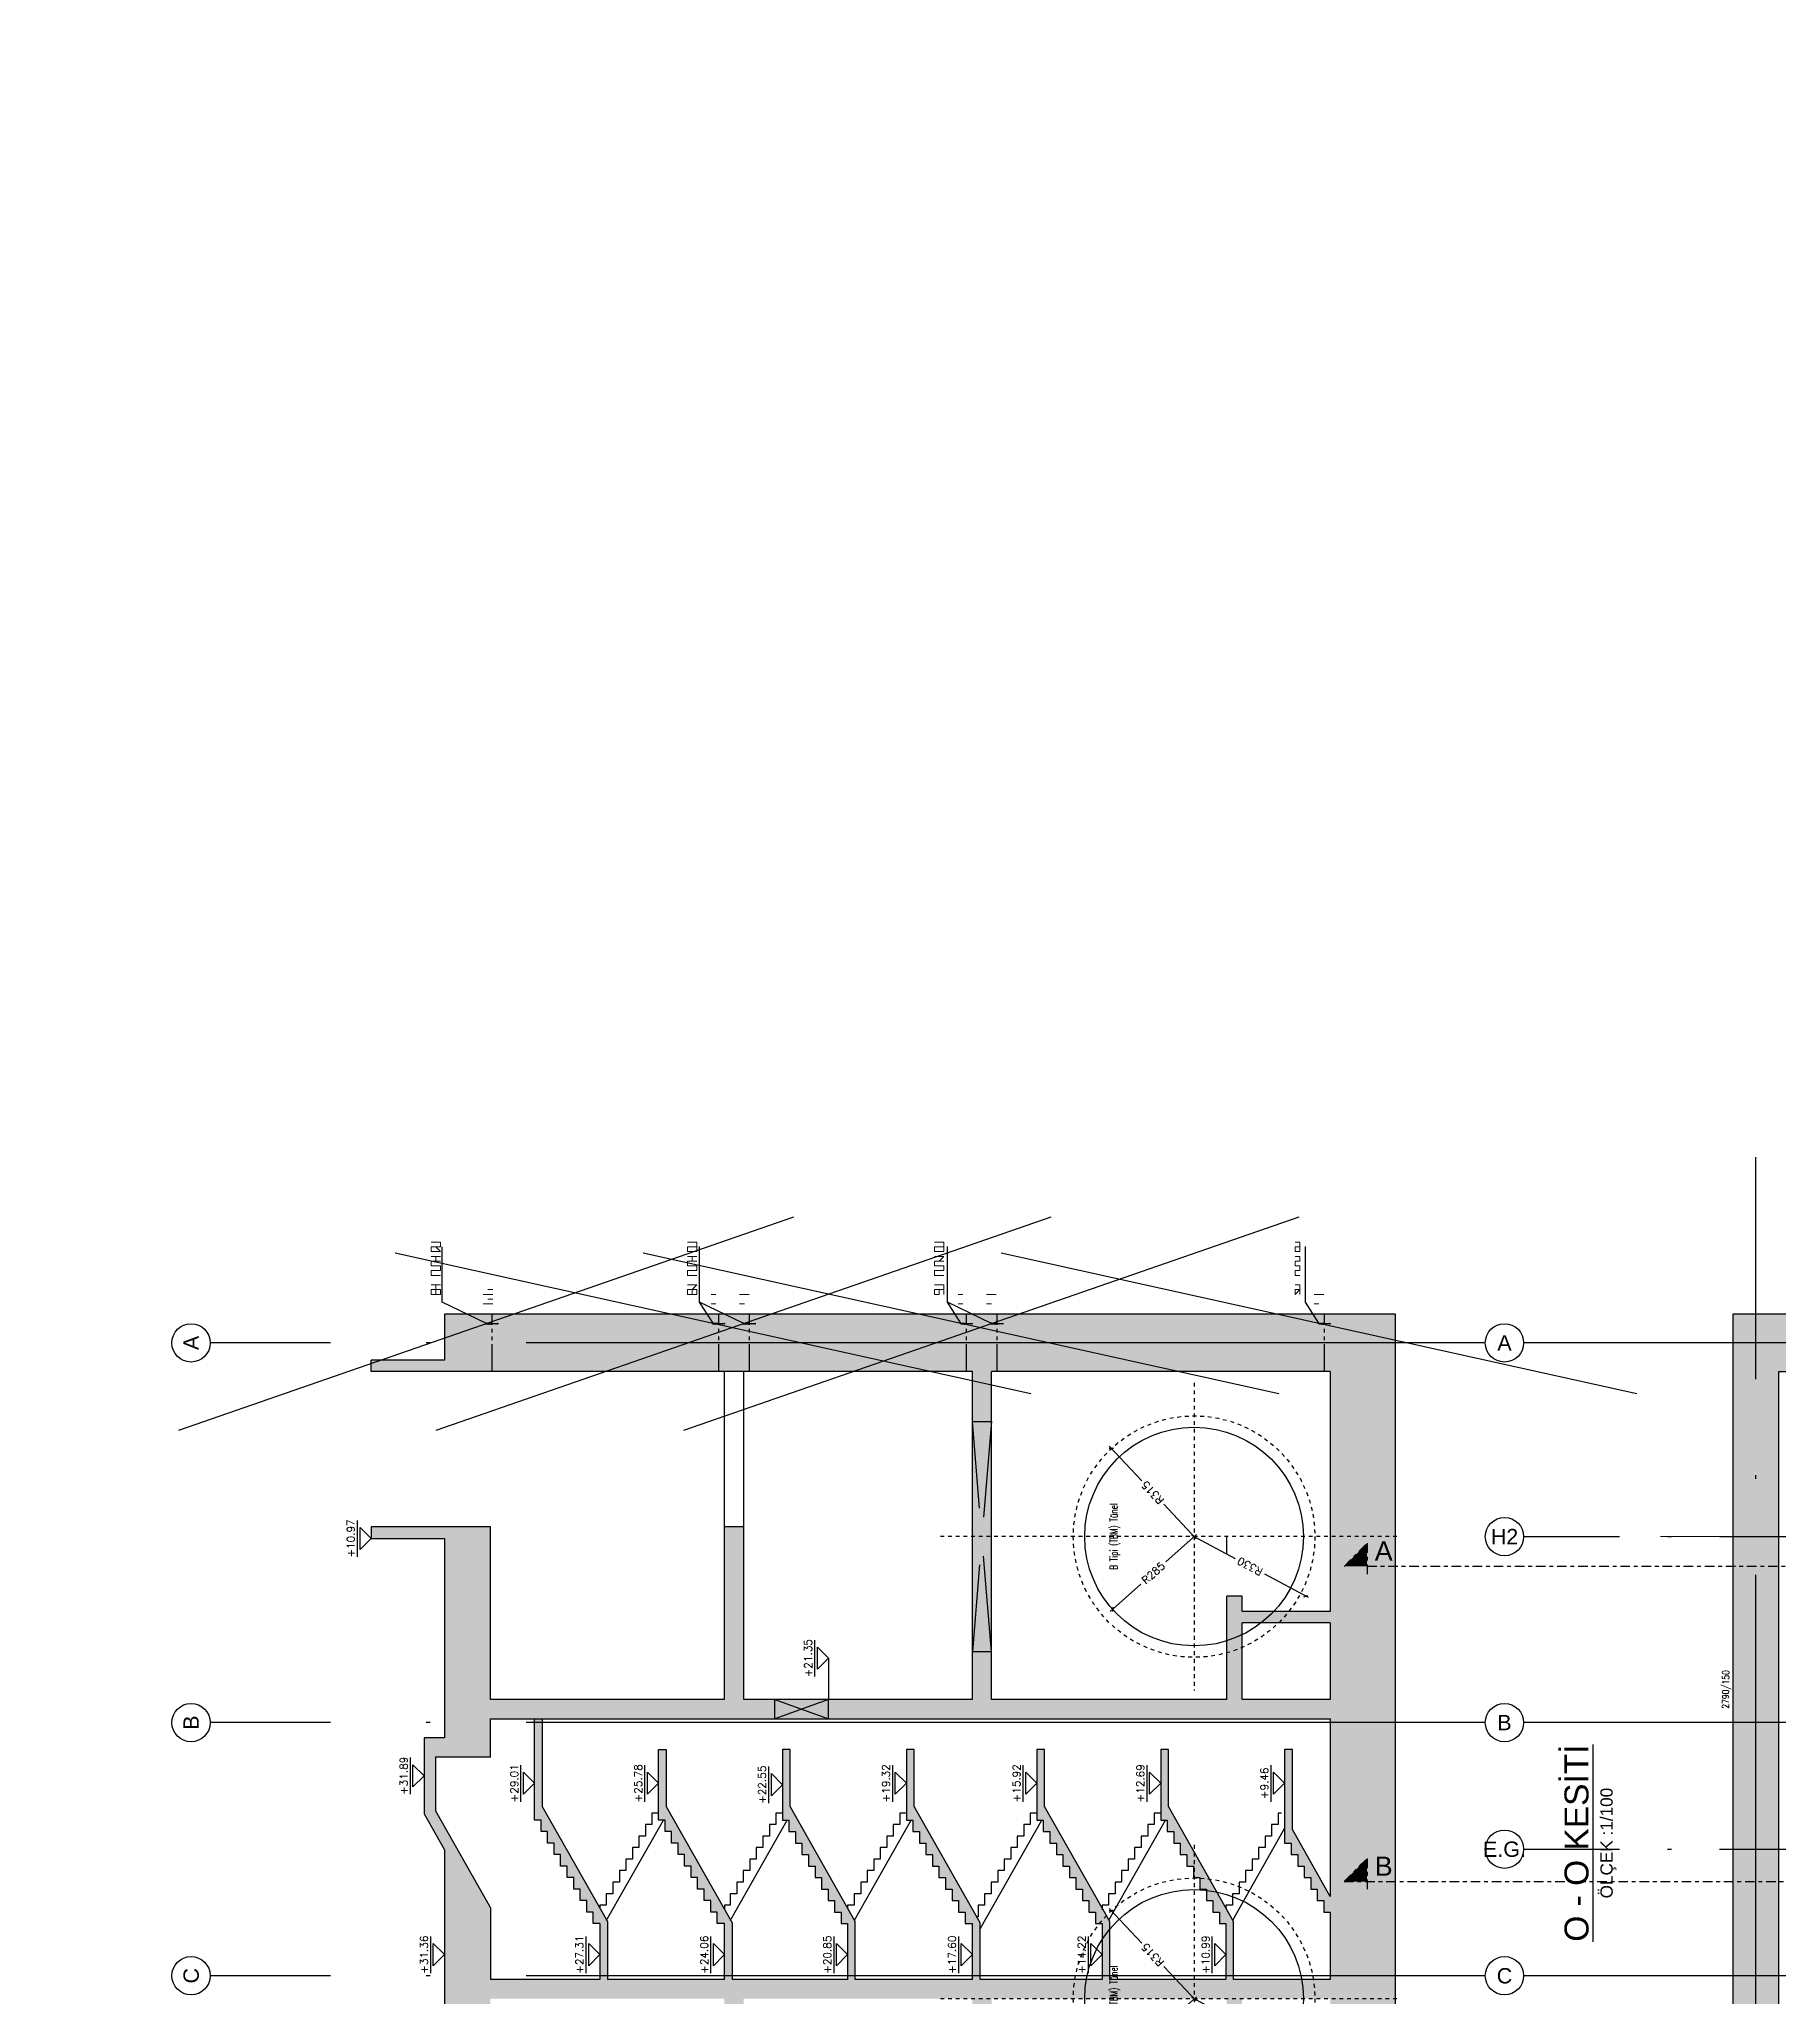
# Model space of a CAD drawing. Header units: inches. Extents: x 400392 to 401495, y 4543971 to 4544133.
# Drawn here: x 400673.2 to 400718.5, y 4544056.3 to 4544107.4 of the extents above; entities that cross this region are included whole.
import ezdxf
from ezdxf.enums import TextEntityAlignment as Align

# ---------------------------------------------------------------- set-up
doc = ezdxf.new("R2010")
doc.units = ezdxf.units.IN
doc.header["$MEASUREMENT"] = 0
for name, pattern in [('ACAD_ISO05W100', [33, 24, -3, 0, -3, 0, -3]), ('AKS', [3, 2.5, -0.25, 0, -0.25]), ('CENTER', [2, 1.25, -0.25, 0.25, -0.25]), ('CIZGI', [0.4, 0.25, -0.15]), ('CONTINU', [0]), ('DASHDOT2', [0.5, 0.25, -0.125, 0, -0.125]), ('HIDDEN', [0.375, 0.25, -0.125])]:
    doc.linetypes.add(name, pattern=pattern)
doc.layers.add('A-DETL', color=90, linetype='Continuous', lineweight=15)
for name, color, linetype in [('aks prota', 2, 'AKS'), ('caks prota', 4, 'Continuous'), ('görünüş prota', 4, 'Continuous'), ('iderzi_PROTA', 3, 'Continuous'), ('inşaat derzi prota', 11, 'Continuous'), ('kesik prota', 2, 'CIZGI'), ('kesit prota', 1, 'Continuous'), ('kesit tarama prota', 252, 'Continuous'), ('kolon tarama prota', 252, 'Continuous'), ('kot prota', 4, 'Continuous'), ('lkolon prota', 4, 'Continuous'), ('lperde prota', 4, 'Continuous'), ('merdiven prota', 2, 'Continuous'), ('not prota', 2, 'Continuous'), ('not çizgisi prota', 4, 'Continuous'), ('perde prota', 1, 'Continuous'), ('PRT-AL-TUNEL_EKSENI', 14, 'DASHDOT2'), ('PRT-CST-rc_level', 6, 'Continuous'), ('PRT-CST-rc_levermark', 4, 'Continuous'), ('skesit prota', 7, 'Continuous'), ('st_s_su tutucu', 2, 'Continuous'), ('st_s_ölçü', 4, 'Continuous'), ('t35 prota', 3, 'Continuous'), ('taks prota', 7, 'Continuous'), ('tkesit prota', 7, 'Continuous'), ('tplan prota', 7, 'Continuous')]:
    doc.layers.add(name, color=color, linetype=linetype)
doc.styles.add('Arial', font='Arial.ttf')
doc.styles.add('OLCU', font='romanstw.shx')
doc.styles.get("Standard").update_dxf_attribs({"font": 'Arial.ttf'})
doc.styles.add('TAKS', font='Arial Unicode.ttf')
doc.styles.add('TEXT250', font='romanstw.shx', dxfattribs={"width": 0.8, "height": 25})
doc.styles.add('tkolon', font='romanstw.shx')
doc.dimstyles.new('1-100', dxfattribs={"dimscale": 0.5, "dimtxt": 2, "dimasz": 7.5, "dimexe": 3, "dimexo": 5, "dimgap": 5, "dimtad": 3, "dimdec": 1, "dimlfac": 2, "dimzin": 9, "dimdsep": 46, "dimtxsty": 'Standard', "dimblk": 'OBLIQUE', "dimcen": 0.09, "dimclrd": 3, "dimclre": 3, "dimclrt": 1, "dimadec": 3, "dimazin": 0, "dimtfac": 1, "dimtdec": 1, "dimtofl": 0, "dimtmove": 0, "dimatfit": 3, "dimfxl": 4, "dimtolj": 1, "dimtzin": 0, "dimarcsym": 0})
doc.dimstyles.new('1-50', dxfattribs={"dimtxt": 10, "dimasz": 4, "dimexe": 4, "dimexo": 8, "dimgap": 4, "dimtad": 1, "dimdec": 1, "dimrnd": 0.05, "dimzin": 9, "dimdsep": 46, "dimtxsty": 'OLCU', "dimblk1": 'OBLIQUE', "dimblk2": 'OBLIQUE', "dimsah": 1, "dimcen": 2, "dimdle": 4, "dimclrd": 4, "dimclre": 4, "dimclrt": 3, "dimadec": 1, "dimazin": 0, "dimtfac": 1, "dimtdec": 1, "dimtix": 1, "dimtmove": 2, "dimatfit": 3, "dimldrblk": 'OBLIQUE', "dimfxl": 1, "dimtvp": 1, "dimtolj": 1, "dimtzin": 1, "dimarcsym": 0})

# ---------------------------------------------------------------- blocks, each defined once
blk = doc.blocks.new('_Oblique')
at = {"layer": 'st_s_ölçü', "lineweight": -2}
blk.add_line((-0.5, -0.5), (0.5, 0.5), dxfattribs=at)
blk = doc.blocks.new('*D19')
at = {"layer": 'Defpoints', "color": 0, "transparency": 16777216}
for p in [(-455.8, 109.6), (-265.8, -102.9)]:
    blk.add_point(p, dxfattribs=at)
at = {"layer": 'st_s_ölçü', "color": 4, "lineweight": -2, "transparency": 16777216}
for p, q in [((-461.1, 115.6), (-389.9, 36)), ((-260.5, -108.8), (-331.6, -29.2))]:
    blk.add_line(p, q, dxfattribs=at)
at = {"layer": 'st_s_ölçü', "color": 4, "lineweight": -2, "transparency": 16777216, "xscale": 8, "yscale": 8, "zscale": 8, "rotation": 131.8058995973175}
blk.add_blockref('_Oblique', (-455.8, 109.6), dxfattribs=at)
at = {"layer": 'st_s_ölçü', "color": 3, "transparency": 16777216, "insert": (-360.8, 3.4), "char_height": 20, "attachment_point": 5, "rotation": 311.8059, "style": 'OLCU'}
blk.add_mtext('\\A1;R285', dxfattribs=at)
blk = doc.blocks.new('*D20')
at = {"layer": 'Defpoints', "color": 0, "transparency": 16777216}
for p in [(-36.3, 113), (-265.8, -102.9)]:
    blk.add_point(p, dxfattribs=at)
at = {"layer": 'st_s_ölçü', "color": 4, "lineweight": -2, "transparency": 16777216}
for p, q in [((-30.5, 118.4), (-120.6, 33.7)), ((-271.6, -108.3), (-181.5, -23.6))]:
    blk.add_line(p, q, dxfattribs=at)
at = {"layer": 'st_s_ölçü', "color": 4, "lineweight": -2, "transparency": 16777216, "xscale": 8, "yscale": 8, "zscale": 8, "rotation": 43.24583088137385}
blk.add_blockref('_Oblique', (-36.3, 113), dxfattribs=at)
at = {"layer": 'st_s_ölçü', "color": 3, "transparency": 16777216, "insert": (-151.1, 5.1), "char_height": 20, "attachment_point": 5, "rotation": 43.2458, "style": 'OLCU'}
blk.add_mtext('\\A1;R315', dxfattribs=at)
blk = doc.blocks.new('*D21')
at = {"layer": 'Defpoints', "color": 0, "transparency": 16777216}
for p in [(-265.8, -102.9), (-421, -394.1)]:
    blk.add_point(p, dxfattribs=at)
at = {"layer": 'lkolon prota', "color": 4, "lineweight": -2, "transparency": 16777216}
for p, q in [((-262, -95.8), (-322.9, -209.9)), ((-424.8, -401.1), (-364, -287))]:
    blk.add_line(p, q, dxfattribs=at)
at = {"layer": 'lkolon prota', "color": 4, "lineweight": -2, "transparency": 16777216, "xscale": 8, "yscale": 8, "zscale": 8, "rotation": 241.9351701811658}
blk.add_blockref('_Oblique', (-421, -394.1), dxfattribs=at)
at = {"layer": 'lkolon prota', "color": 3, "transparency": 16777216, "insert": (-343.4, -248.5), "char_height": 20, "attachment_point": 5, "rotation": 61.9352, "style": 'OLCU'}
blk.add_mtext('\\A1;R330', dxfattribs=at)
blk = doc.blocks.new('KOTK5')
at = {"layer": 'PRT-CST-rc_levermark'}
blk.add_line((217, 160), (-213, 160), dxfattribs=at)
blk.add_lwpolyline([(130, 130), (-130, 130), (0, 0)], close=True, dxfattribs=at)
at = {"layer": 'PRT-CST-rc_level', "style": 'OLCU'}
blk.add_attdef('000.00', text='', height=90, dxfattribs=at).set_placement((0, 193), align=Align.CENTER)
blk = doc.blocks.new('D')
at = {"layer": 'st_s_su tutucu', "linetype": 'CONTINU', "ltscale": 0.2}
for p, q in [((-39988, 52508), (-39993, 52508)), ((-39993, 52508), (-39993, 52507)), ((-39993, 52507), (-39991, 52506)), ((-39991, 52499), (-39992, 52499)), ((-39992, 52499), (-39992, 52498)), ((-39992, 52498), (-39991, 52498)), ((-39991, 52489), (-39992, 52489)), ((-39992, 52489), (-39992, 52488)), ((-39992, 52488), (-39991, 52488)), ((-39991, 52479), (-39992, 52479)), ((-39992, 52479), (-39992, 52478)), ((-39992, 52478), (-39991, 52478)), ((-39992, 52468), (-39992, 52469)), ((-39992, 52469), (-39991, 52469)), ((-39991, 52506), (-39991, 52499)), ((-39991, 52498), (-39991, 52489)), ((-39991, 52488), (-39991, 52479)), ((-39991, 52469), (-39991, 52478)), ((-39990, 52506), (-39988, 52507)), ((-39990, 52499), (-39990, 52506)), ((-39989, 52499), (-39990, 52499)), ((-39990, 52489), (-39990, 52498)), ((-39990, 52498), (-39989, 52498)), ((-39989, 52489), (-39990, 52489)), ((-39990, 52479), (-39990, 52488)), ((-39990, 52488), (-39989, 52488)), ((-39989, 52479), (-39990, 52479)), ((-39990, 52478), (-39989, 52478)), ((-39990, 52478), (-39990, 52469)), ((-39990, 52469), (-39989, 52469)), ((-39989, 52498), (-39989, 52499)), ((-39989, 52488), (-39989, 52489)), ((-39989, 52478), (-39989, 52479)), ((-39989, 52469), (-39989, 52468)), ((-39988, 52507), (-39988, 52508)), ((-39993, 52449), (-39991, 52450)), ((-39993, 52448), (-39993, 52449)), ((-39988, 52448), (-39993, 52448)), ((-39991, 52468), (-39992, 52468)), ((-39992, 52458), (-39992, 52459)), ((-39992, 52459), (-39991, 52459)), ((-39991, 52458), (-39992, 52458)), ((-39991, 52459), (-39991, 52468)), ((-39991, 52450), (-39991, 52458)), ((-39989, 52468), (-39990, 52468)), ((-39990, 52468), (-39990, 52459)), ((-39990, 52459), (-39989, 52459)), ((-39989, 52458), (-39990, 52458)), ((-39990, 52458), (-39990, 52450)), ((-39990, 52450), (-39988, 52449)), ((-39989, 52459), (-39989, 52458)), ((-39988, 52449), (-39988, 52448))]:
    blk.add_line(p, q, dxfattribs=at)
blk = doc.blocks.new('A$C127942D9')
at = {"layer": 'aks prota', "ltscale": 2}
blk.add_line((-265.793, -631.684), (-265.793, 559.681), dxfattribs=at)
at = {"layer": 'aks prota'}
blk.add_line((135.187, -102.854), (-666.774, -102.854), dxfattribs=at)
at = {"layer": 'görünüş prota', "color": 6, "linetype": 'CIZGI', "ltscale": 2}
blk.add_circle((-265.793, -102.854), 315, dxfattribs=at)
at = {"layer": 'görünüş prota', "color": 6}
blk.add_circle((-265.793, -102.854), 285, dxfattribs=at)
at = {"layer": 'not prota', "style": 'TEXT250', "width": 0.7}
blk.add_text('B Tipi (TBM) Tünel', height=20, dxfattribs=at).set_placement((-265.793, 106.819), align=Align.MIDDLE_CENTER)
at = {"layer": 'lkolon prota'}
dim = blk.add_radius_dim(center=(-265.793, -102.854), mpoint=(-421.048, -394.051), dimstyle='1-100', dxfattribs=at)
dim.commit()
dim.dimension.update_dxf_attribs({"geometry": '*D21', "text_midpoint": (-343.421, -248.453), "dimtype": 132})
at = {"layer": 'st_s_ölçü'}
for mpoint, picture, middle in [((-455.777, 109.587), '*D19', (-360.785, 3.366)), ((-36.341, 112.962), '*D20', (-151.067, 5.054))]:
    dim = blk.add_radius_dim(center=(-265.793, -102.854), mpoint=mpoint, dimstyle='1-100', dxfattribs=at)
    dim.commit()
    dim.dimension.update_dxf_attribs({"geometry": picture, "text_midpoint": middle, "dimtype": 132})

msp = doc.modelspace()

# ---------------------------------------------------------------- hatches: boundary and pattern name
at = {"layer": 'kesit tarama prota'}
h = msp.add_hatch(color=256, dxfattribs=at)
h.dxf.hatch_style = 1
h.paths.add_polyline_path([(400708.556, 4544074.143), (400683.766, 4544074.143), (400683.766, 4544072.943), (400681.856, 4544072.943), (400681.856, 4544072.643), (400697.526, 4544072.643), (400697.526, 4544064.093), (400691.566, 4544064.093), (400691.566, 4544068.593), (400691.066, 4544068.593), (400691.066, 4544064.093), (400684.966, 4544064.093), (400684.966, 4544068.593), (400681.856, 4544068.593), (400681.856, 4544068.293), (400683.766, 4544068.293), (400683.766, 4544063.093), (400683.236, 4544063.093), (400683.236, 4544061.111), (400683.766, 4544060.176), (400683.766, 4544046.243), (400708.556, 4544046.243)])
h.paths.add_polyline_path([(400706.856, 4544058.959), (400705.866, 4544060.706), (400705.866, 4544062.793), (400705.666, 4544062.793), (400705.666, 4544060.353), (400705.836, 4544060.353), (400705.836, 4544060.053), (400706.006, 4544060.053), (400706.006, 4544059.753), (400706.176, 4544059.753), (400706.176, 4544059.453), (400706.346, 4544059.453), (400706.346, 4544059.153), (400706.516, 4544059.153), (400706.516, 4544058.853), (400706.686, 4544058.853), (400706.686, 4544058.553), (400706.856, 4544058.553), (400706.856, 4544056.793), (400704.336, 4544056.793), (400704.336, 4544058.306), (400702.636, 4544061.306), (400702.636, 4544062.793), (400702.436, 4544062.793), (400702.436, 4544060.953), (400702.606, 4544060.953), (400702.606, 4544060.653), (400702.776, 4544060.653), (400702.776, 4544060.353), (400702.946, 4544060.353), (400702.946, 4544060.053), (400703.116, 4544060.053), (400703.116, 4544059.753), (400703.286, 4544059.753), (400703.286, 4544059.453), (400703.456, 4544059.453), (400703.456, 4544059.153), (400703.626, 4544059.153), (400703.626, 4544058.853), (400703.796, 4544058.853), (400703.796, 4544058.553), (400703.966, 4544058.553), (400703.966, 4544058.253), (400704.136, 4544058.253), (400704.136, 4544056.793), (400701.106, 4544056.793), (400701.106, 4544058.306), (400699.406, 4544061.306), (400699.406, 4544062.793), (400699.206, 4544062.793), (400699.206, 4544060.953), (400699.376, 4544060.953), (400699.376, 4544060.653), (400699.546, 4544060.653), (400699.546, 4544060.353), (400699.716, 4544060.353), (400699.716, 4544060.053), (400699.886, 4544060.053), (400699.886, 4544059.753), (400700.056, 4544059.753), (400700.056, 4544059.453), (400700.226, 4544059.453), (400700.226, 4544059.153), (400700.396, 4544059.153), (400700.396, 4544058.853), (400700.566, 4544058.853), (400700.566, 4544058.553), (400700.736, 4544058.553), (400700.736, 4544058.253), (400700.906, 4544058.253), (400700.906, 4544056.793), (400697.726, 4544056.793), (400697.726, 4544058.271), (400696.006, 4544061.306), (400696.006, 4544062.793), (400695.806, 4544062.793), (400695.806, 4544060.953), (400695.976, 4544060.953), (400695.976, 4544060.653), (400696.146, 4544060.653), (400696.146, 4544060.353), (400696.316, 4544060.353), (400696.316, 4544060.053), (400696.486, 4544060.053), (400696.486, 4544059.753), (400696.656, 4544059.753), (400696.656, 4544059.453), (400696.826, 4544059.453), (400696.826, 4544059.153), (400696.996, 4544059.153), (400696.996, 4544058.853), (400697.166, 4544058.853), (400697.166, 4544058.553), (400697.336, 4544058.553), (400697.336, 4544058.253), (400697.526, 4544058.253), (400697.526, 4544056.793), (400694.476, 4544056.793), (400694.476, 4544058.306), (400692.776, 4544061.306), (400692.776, 4544062.793), (400692.576, 4544062.793), (400692.576, 4544060.953), (400692.746, 4544060.953), (400692.746, 4544060.653), (400692.916, 4544060.653), (400692.916, 4544060.353), (400693.086, 4544060.353), (400693.086, 4544060.053), (400693.256, 4544060.053), (400693.256, 4544059.753), (400693.426, 4544059.753), (400693.426, 4544059.453), (400693.596, 4544059.453), (400693.596, 4544059.153), (400693.766, 4544059.153), (400693.766, 4544058.853), (400693.936, 4544058.853), (400693.936, 4544058.553), (400694.106, 4544058.553), (400694.106, 4544058.253), (400694.276, 4544058.253), (400694.276, 4544056.793), (400691.266, 4544056.793), (400691.266, 4544058.271), (400689.546, 4544061.306), (400689.546, 4544062.793), (400689.346, 4544062.793), (400689.346, 4544060.953), (400689.516, 4544060.953), (400689.516, 4544060.653), (400689.686, 4544060.653), (400689.686, 4544060.353), (400689.856, 4544060.353), (400689.856, 4544060.053), (400690.026, 4544060.053), (400690.026, 4544059.753), (400690.196, 4544059.753), (400690.196, 4544059.453), (400690.366, 4544059.453), (400690.366, 4544059.153), (400690.536, 4544059.153), (400690.536, 4544058.853), (400690.706, 4544058.853), (400690.706, 4544058.553), (400690.876, 4544058.553), (400690.876, 4544058.253), (400691.066, 4544058.253), (400691.066, 4544056.793), (400688.016, 4544056.793), (400688.016, 4544058.306), (400686.316, 4544061.306), (400686.316, 4544063.593), (400686.116, 4544063.593), (400686.116, 4544060.953), (400686.286, 4544060.953), (400686.286, 4544060.653), (400686.456, 4544060.653), (400686.456, 4544060.353), (400686.626, 4544060.353), (400686.626, 4544060.053), (400686.796, 4544060.053), (400686.796, 4544059.753), (400686.966, 4544059.753), (400686.966, 4544059.453), (400687.136, 4544059.453), (400687.136, 4544059.153), (400687.306, 4544059.153), (400687.306, 4544058.853), (400687.476, 4544058.853), (400687.476, 4544058.553), (400687.646, 4544058.553), (400687.646, 4544058.253), (400687.816, 4544058.253), (400687.816, 4544056.793), (400684.966, 4544056.793), (400684.966, 4544058.667), (400683.536, 4544061.19), (400683.536, 4544062.593), (400684.966, 4544062.593), (400684.966, 4544063.593), (400706.856, 4544063.593)], flags=16)
h.paths.add_polyline_path([(400706.856, 4544064.093), (400704.556, 4544064.093), (400704.556, 4544066.093), (400706.856, 4544066.093)], flags=16)
h.paths.add_polyline_path([(400706.856, 4544066.393), (400704.556, 4544066.393), (400704.556, 4544066.793), (400704.156, 4544066.793), (400704.156, 4544064.093), (400698.026, 4544064.093), (400698.026, 4544072.643), (400706.856, 4544072.643)], flags=16)
h.paths.add_polyline_path([(400706.856, 4544056.293), (400706.856, 4544054.293), (400704.556, 4544054.293), (400704.556, 4544056.293)], flags=16)
h.paths.add_polyline_path([(400704.156, 4544056.293), (400704.156, 4544053.593), (400704.556, 4544053.593), (400704.556, 4544053.993), (400706.856, 4544053.993), (400706.856, 4544047.743), (400698.026, 4544047.743), (400698.026, 4544056.293)], flags=16)
h.paths.add_polyline_path([(400697.526, 4544056.293), (400697.526, 4544047.743), (400691.566, 4544047.743), (400691.566, 4544056.293)], flags=16)
h.paths.add_polyline_path([(400691.066, 4544056.293), (400691.066, 4544047.743), (400684.966, 4544047.743), (400684.966, 4544056.293)], flags=16)
h = msp.add_hatch(color=256, dxfattribs=at)
h.dxf.hatch_style = 1
h.paths.add_polyline_path([(400707.814, 4544068.167), (400707.214, 4544067.567), (400707.814, 4544067.567)])
h = msp.add_hatch(color=256, dxfattribs=at)
h.dxf.hatch_style = 1
h.paths.add_polyline_path([(400707.814, 4544059.95), (400707.214, 4544059.35), (400707.814, 4544059.35)])
at = {"layer": 'kolon tarama prota'}
h = msp.add_hatch(color=256, dxfattribs=at)
h.dxf.hatch_style = 1
h.paths.add_polyline_path([(400784.103, 4544046.243), (400782.038, 4544047.743), (400718.544, 4544047.743), (400718.544, 4544072.643), (400740.374, 4544072.643), (400742.928, 4544076.158), (400741.715, 4544077.04), (400739.61, 4544074.143), (400717.344, 4544074.143), (400717.344, 4544046.243)])

# ---------------------------------------------------------------- linework, layer by layer
at = {"layer": 'A-DETL', "color": 1, "lineweight": 5}
msp.add_lwpolyline([(400715.465, 4544068.343), (400873.914, 4544068.343)], dxfattribs=at)
at = {"layer": 'aks prota', "ltscale": 10}
for p, q in [((400717.944, 4544042.346), (400717.944, 4544078.231)), ((400710.895, 4544073.393), (400677.664, 4544073.393)), ((400877.814, 4544073.393), (400711.895, 4544073.393)), ((400710.895, 4544063.493), (400677.664, 4544063.493)), ((400877.814, 4544063.493), (400711.895, 4544063.493)), ((400710.895, 4544056.893), (400677.664, 4544056.893)), ((400877.814, 4544056.893), (400711.895, 4544056.893))]:
    msp.add_line(p, q, dxfattribs=at)
at = {"layer": 'caks prota', "ltscale": 0.05}
for centre in [(400677.164, 4544073.393), (400711.395, 4544073.393), (400711.395, 4544068.343), (400677.164, 4544063.493), (400711.395, 4544063.493), (400711.395, 4544060.193), (400677.164, 4544056.893), (400711.395, 4544056.893)]:
    msp.add_circle(centre, 0.5, dxfattribs=at)
at = {"layer": 'görünüş prota'}
for points in [[(400691.066, 4544068.593), (400691.066, 4544072.643)], [(400691.566, 4544068.585), (400691.566, 4544072.643)], [(400689.346, 4544061.133), (400689.176, 4544061.133), (400689.176, 4544060.833), (400689.006, 4544060.833), (400689.006, 4544060.533), (400688.836, 4544060.533), (400688.836, 4544060.233), (400688.666, 4544060.233), (400688.666, 4544059.933), (400688.496, 4544059.933), (400688.496, 4544059.633), (400688.326, 4544059.633), (400688.326, 4544059.333), (400688.156, 4544059.333), (400688.156, 4544059.033), (400687.986, 4544059.033), (400687.986, 4544058.733), (400687.816, 4544058.733), (400687.816, 4544058.659)], [(400692.576, 4544061.133), (400692.406, 4544061.133), (400692.406, 4544060.833), (400692.236, 4544060.833), (400692.236, 4544060.533), (400692.066, 4544060.533), (400692.066, 4544060.233), (400691.896, 4544060.233), (400691.896, 4544059.933), (400691.726, 4544059.933), (400691.726, 4544059.633), (400691.556, 4544059.633), (400691.556, 4544059.333), (400691.386, 4544059.333), (400691.386, 4544059.033), (400691.216, 4544059.033), (400691.216, 4544058.733), (400691.066, 4544058.733), (400691.066, 4544058.624)], [(400695.806, 4544061.133), (400695.636, 4544061.133), (400695.636, 4544060.833), (400695.466, 4544060.833), (400695.466, 4544060.533), (400695.296, 4544060.533), (400695.296, 4544060.233), (400695.126, 4544060.233), (400695.126, 4544059.933), (400694.956, 4544059.933), (400694.956, 4544059.633), (400694.786, 4544059.633), (400694.786, 4544059.333), (400694.616, 4544059.333), (400694.616, 4544059.033), (400694.446, 4544059.033), (400694.446, 4544058.733), (400694.276, 4544058.733), (400694.276, 4544058.659)], [(400699.206, 4544061.133), (400699.036, 4544061.133), (400699.036, 4544060.833), (400698.866, 4544060.833), (400698.866, 4544060.533), (400698.696, 4544060.533), (400698.696, 4544060.233), (400698.526, 4544060.233), (400698.526, 4544059.933), (400698.356, 4544059.933), (400698.356, 4544059.633), (400698.186, 4544059.633), (400698.186, 4544059.333), (400698.016, 4544059.333), (400698.016, 4544059.033), (400697.846, 4544059.033), (400697.846, 4544058.733), (400697.676, 4544058.733), (400697.676, 4544058.433), (400697.634, 4544058.433)], [(400702.436, 4544061.133), (400702.266, 4544061.133), (400702.266, 4544060.833), (400702.096, 4544060.833), (400702.096, 4544060.533), (400701.926, 4544060.533), (400701.926, 4544060.233), (400701.756, 4544060.233), (400701.756, 4544059.933), (400701.586, 4544059.933), (400701.586, 4544059.633), (400701.416, 4544059.633), (400701.416, 4544059.333), (400701.246, 4544059.333), (400701.246, 4544059.033), (400701.076, 4544059.033), (400701.076, 4544058.733), (400700.906, 4544058.733), (400700.906, 4544058.616)], [(400705.586, 4544061.133), (400705.496, 4544061.133), (400705.496, 4544060.833), (400705.326, 4544060.833), (400705.326, 4544060.533), (400705.156, 4544060.533), (400705.156, 4544060.233), (400704.986, 4544060.233), (400704.986, 4544059.933), (400704.816, 4544059.933), (400704.816, 4544059.633), (400704.646, 4544059.633), (400704.646, 4544059.333), (400704.476, 4544059.333), (400704.476, 4544059.033), (400704.306, 4544059.033), (400704.306, 4544058.733), (400704.136, 4544058.733), (400704.136, 4544058.659)], [(400687.995, 4544058.343), (400689.474, 4544060.953)], [(400691.225, 4544058.343), (400692.704, 4544060.953)], [(400694.455, 4544058.343), (400695.934, 4544060.953)], [(400697.726, 4544058.116), (400699.334, 4544060.953)], [(400701.085, 4544058.343), (400702.564, 4544060.953)], [(400704.315, 4544058.343), (400705.666, 4544060.728)]]:
    msp.add_lwpolyline(points, dxfattribs=at)
at = {"layer": 'iderzi_PROTA'}
msp.add_line((400704.156, 4544067.89), (400704.156, 4544068.343), dxfattribs=at)
at = {"layer": 'inşaat derzi prota', "linetype": 'ACAD_ISO05W100', "ltscale": 0.03}
for points in [[(400685.01, 4544072.643), (400685.01, 4544074.143)], [(400690.916, 4544072.643), (400690.916, 4544074.143)], [(400691.716, 4544072.643), (400691.716, 4544074.143)], [(400697.376, 4544072.643), (400697.376, 4544074.143)], [(400698.176, 4544072.643), (400698.176, 4544074.143)], [(400706.706, 4544072.643), (400706.706, 4544074.143)]]:
    msp.add_lwpolyline(points, dxfattribs=at)
at = {"layer": 'kesik prota', "ltscale": 10}
msp.add_lwpolyline([(400692.376, 4544063.593), (400692.376, 4544064.093), (400693.776, 4544063.593), (400693.776, 4544064.093), (400692.376, 4544063.593)], dxfattribs=at)
at = {"layer": 'kesit prota', "color": 1}
for p, q in [((400681.856, 4544072.643), (400681.856, 4544072.943)), ((400697.526, 4544072.643), (400681.856, 4544072.643)), ((400697.526, 4544064.093), (400697.526, 4544072.643)), ((400706.856, 4544072.643), (400698.026, 4544072.643)), ((400698.026, 4544064.093), (400698.026, 4544072.643)), ((400706.856, 4544072.643), (400706.856, 4544066.393)), ((400691.066, 4544064.093), (400691.066, 4544068.593)), ((400691.566, 4544068.593), (400691.066, 4544068.593)), ((400691.566, 4544064.093), (400691.566, 4544068.593)), ((400704.156, 4544064.093), (400704.156, 4544066.793)), ((400704.556, 4544066.793), (400704.156, 4544066.793)), ((400704.556, 4544066.393), (400704.556, 4544066.793)), ((400706.856, 4544066.393), (400704.556, 4544066.393)), ((400704.556, 4544064.093), (400704.556, 4544066.093)), ((400706.856, 4544066.093), (400704.556, 4544066.093)), ((400706.856, 4544066.093), (400706.856, 4544064.093)), ((400697.526, 4544064.093), (400691.566, 4544064.093)), ((400704.156, 4544064.093), (400698.026, 4544064.093)), ((400706.856, 4544064.093), (400704.556, 4544064.093)), ((400684.966, 4544062.593), (400684.966, 4544063.593)), ((400691.066, 4544056.793), (400691.066, 4544058.253)), ((400697.526, 4544056.793), (400697.526, 4544058.253)), ((400687.816, 4544056.793), (400684.966, 4544056.793)), ((400691.066, 4544056.793), (400688.016, 4544056.793)), ((400694.276, 4544056.793), (400691.266, 4544056.793)), ((400697.526, 4544056.793), (400694.476, 4544056.793)), ((400700.906, 4544056.793), (400697.726, 4544056.793)), ((400704.136, 4544056.793), (400701.106, 4544056.793))]:
    msp.add_line(p, q, dxfattribs=at)
for points in [[(400691.066, 4544064.093), (400684.966, 4544064.093), (400684.966, 4544068.593), (400681.856, 4544068.593), (400681.856, 4544068.293), (400683.766, 4544068.293), (400683.766, 4544063.093), (400683.236, 4544063.093), (400683.236, 4544061.111), (400683.766, 4544060.176), (400683.766, 4544046.243), (400708.556, 4544046.243), (400708.556, 4544074.143), (400683.766, 4544074.143), (400683.766, 4544072.943), (400681.856, 4544072.943)], [(400684.966, 4544063.593), (400706.856, 4544063.593), (400706.856, 4544058.959), (400705.866, 4544060.706), (400705.866, 4544062.793), (400705.666, 4544062.793), (400705.666, 4544060.353), (400705.836, 4544060.353), (400705.836, 4544060.053), (400706.006, 4544060.053), (400706.006, 4544059.753), (400706.176, 4544059.753), (400706.176, 4544059.453), (400706.346, 4544059.453), (400706.346, 4544059.153), (400706.516, 4544059.153), (400706.516, 4544058.853), (400706.686, 4544058.853), (400706.686, 4544058.553), (400706.856, 4544058.553), (400706.856, 4544056.793), (400704.336, 4544056.793)], [(400687.816, 4544058.253), (400687.646, 4544058.253), (400687.646, 4544058.553), (400687.476, 4544058.553), (400687.476, 4544058.853), (400687.306, 4544058.853), (400687.306, 4544059.153), (400687.136, 4544059.153), (400687.136, 4544059.453), (400686.966, 4544059.453), (400686.966, 4544059.753), (400686.796, 4544059.753), (400686.796, 4544060.053), (400686.626, 4544060.053), (400686.626, 4544060.353), (400686.456, 4544060.353), (400686.456, 4544060.653), (400686.286, 4544060.653), (400686.286, 4544060.953), (400686.116, 4544060.953), (400686.116, 4544063.593), (400686.316, 4544063.593), (400686.316, 4544061.306), (400688.016, 4544058.306), (400688.016, 4544056.793)], [(400683.536, 4544062.599), (400683.536, 4544061.19), (400684.966, 4544058.667), (400684.966, 4544056.793)], [(400684.966, 4544062.593), (400683.536, 4544062.593)], [(400691.066, 4544058.253), (400690.876, 4544058.253), (400690.876, 4544058.553), (400690.706, 4544058.553), (400690.706, 4544058.853), (400690.536, 4544058.853), (400690.536, 4544059.153), (400690.366, 4544059.153), (400690.366, 4544059.453), (400690.196, 4544059.453), (400690.196, 4544059.753), (400690.026, 4544059.753), (400690.026, 4544060.053), (400689.856, 4544060.053), (400689.856, 4544060.353), (400689.686, 4544060.353), (400689.686, 4544060.653), (400689.516, 4544060.653), (400689.516, 4544060.953), (400689.346, 4544060.953), (400689.346, 4544062.793), (400689.546, 4544062.793), (400689.546, 4544061.306), (400691.266, 4544058.271), (400691.266, 4544056.793)], [(400694.476, 4544056.793), (400694.476, 4544058.306), (400692.776, 4544061.306), (400692.776, 4544062.793), (400692.576, 4544062.793), (400692.576, 4544060.953), (400692.746, 4544060.953), (400692.746, 4544060.653), (400692.916, 4544060.653), (400692.916, 4544060.353), (400693.086, 4544060.353), (400693.086, 4544060.053), (400693.256, 4544060.053), (400693.256, 4544059.753), (400693.426, 4544059.753), (400693.426, 4544059.453), (400693.596, 4544059.453), (400693.596, 4544059.153), (400693.766, 4544059.153), (400693.766, 4544058.853), (400693.936, 4544058.853), (400693.936, 4544058.553), (400694.106, 4544058.553), (400694.106, 4544058.253), (400694.276, 4544058.253), (400694.276, 4544056.793)], [(400697.726, 4544056.793), (400697.726, 4544058.271), (400696.006, 4544061.306), (400696.006, 4544062.793), (400695.806, 4544062.793), (400695.806, 4544060.953), (400695.976, 4544060.953), (400695.976, 4544060.653), (400696.146, 4544060.653), (400696.146, 4544060.353), (400696.316, 4544060.353), (400696.316, 4544060.053), (400696.486, 4544060.053), (400696.486, 4544059.753), (400696.656, 4544059.753), (400696.656, 4544059.453), (400696.826, 4544059.453), (400696.826, 4544059.153), (400696.996, 4544059.153), (400696.996, 4544058.853), (400697.166, 4544058.853), (400697.166, 4544058.553), (400697.336, 4544058.553), (400697.336, 4544058.253), (400697.526, 4544058.253)], [(400701.106, 4544056.793), (400701.106, 4544058.306), (400699.406, 4544061.306), (400699.406, 4544062.793), (400699.206, 4544062.793), (400699.206, 4544060.953), (400699.376, 4544060.953), (400699.376, 4544060.653), (400699.546, 4544060.653), (400699.546, 4544060.353), (400699.716, 4544060.353), (400699.716, 4544060.053), (400699.886, 4544060.053), (400699.886, 4544059.753), (400700.056, 4544059.753), (400700.056, 4544059.453), (400700.226, 4544059.453), (400700.226, 4544059.153), (400700.396, 4544059.153), (400700.396, 4544058.853), (400700.566, 4544058.853), (400700.566, 4544058.553), (400700.736, 4544058.553), (400700.736, 4544058.253), (400700.906, 4544058.253), (400700.906, 4544056.793)], [(400704.336, 4544056.793), (400704.336, 4544058.306), (400702.636, 4544061.306), (400702.636, 4544062.793), (400702.436, 4544062.793), (400702.436, 4544060.953), (400702.606, 4544060.953), (400702.606, 4544060.653), (400702.776, 4544060.653), (400702.776, 4544060.353), (400702.946, 4544060.353), (400702.946, 4544060.053), (400703.116, 4544060.053), (400703.116, 4544059.753), (400703.286, 4544059.753), (400703.286, 4544059.453), (400703.456, 4544059.453), (400703.456, 4544059.153), (400703.626, 4544059.153), (400703.626, 4544058.853), (400703.796, 4544058.853), (400703.796, 4544058.553), (400703.966, 4544058.553), (400703.966, 4544058.253), (400704.136, 4544058.253), (400704.136, 4544056.793)], [(400687.816, 4544058.253), (400687.816, 4544056.793)]]:
    msp.add_lwpolyline(points, dxfattribs=at)
at = {"layer": 'kot prota', "linetype": 'CONTINU', "ltscale": 0.1}
msp.add_lwpolyline([(400693.776, 4544065.173), (400693.776, 4544064.093)], dxfattribs=at)
at = {"layer": 'merdiven prota', "linetype": 'HIDDEN', "ltscale": 10}
msp.add_lwpolyline([(400697.526, 4544071.343), (400698.026, 4544071.343), (400697.526, 4544065.343), (400698.026, 4544065.343), (400697.526, 4544071.343)], dxfattribs=at)
at = {"layer": 'perde prota'}
msp.add_lwpolyline([(400784.103, 4544046.243), (400782.038, 4544047.743), (400718.544, 4544047.743), (400718.544, 4544072.643), (400740.374, 4544072.643), (400742.928, 4544076.158), (400741.715, 4544077.04), (400739.61, 4544074.143), (400717.344, 4544074.143), (400717.344, 4544046.243)], close=True, dxfattribs=at)
at = {"layer": 'PRT-AL-TUNEL_EKSENI', "ltscale": 10}
for p, q in [((400711.895, 4544068.343), (400877.814, 4544068.343)), ((400711.895, 4544060.193), (400877.814, 4544060.193))]:
    msp.add_line(p, q, dxfattribs=at)
at = {"layer": 'skesit prota', "linetype": 'CENTER', "ltscale": 0.2}
for p, q in [((400707.214, 4544067.567), (400707.814, 4544068.167)), ((400707.814, 4544068.167), (400707.814, 4544067.267)), ((400707.214, 4544059.35), (400707.814, 4544059.95)), ((400707.814, 4544059.95), (400707.814, 4544059.05))]:
    msp.add_line(p, q, dxfattribs=at)
for points in [[(400783.743, 4544107.382), (400754.815, 4544067.567), (400707.814, 4544067.567)], [(400707.214, 4544059.35), (400873.995, 4544059.35)]]:
    msp.add_lwpolyline(points, dxfattribs=at)
at = {"layer": 'st_s_ölçü', "color": 6, "lineweight": 0}
for points in [[(400683.417, 4544075.895), (400683.541, 4544075.895), (400683.665, 4544075.895), (400683.665, 4544076.019), (400683.541, 4544076.019), (400683.417, 4544076.019)], [(400683.417, 4544075.895), (400683.417, 4544075.771), (400683.541, 4544075.771), (400683.665, 4544075.771), (400683.541, 4544075.895)], [(400690.1, 4544075.895), (400690.224, 4544075.895), (400690.348, 4544075.895), (400690.348, 4544076.019), (400690.224, 4544076.019), (400690.1, 4544076.019)], [(400690.1, 4544075.895), (400690.1, 4544075.771), (400690.224, 4544075.771), (400690.348, 4544075.771), (400690.348, 4544075.895), (400690.224, 4544075.895)], [(400696.536, 4544075.895), (400696.659, 4544075.895), (400696.783, 4544075.895), (400696.783, 4544076.019), (400696.659, 4544076.019), (400696.536, 4544076.019)], [(400696.659, 4544075.895), (400696.536, 4544075.895), (400696.536, 4544075.771), (400696.659, 4544075.771), (400696.783, 4544075.771), (400696.783, 4544075.895)], [(400705.941, 4544075.895), (400706.065, 4544075.895), (400706.065, 4544076.019), (400705.941, 4544076.019)], [(400705.941, 4544075.895), (400705.941, 4544075.771), (400706.065, 4544075.771), (400706.065, 4544075.895)], [(400683.417, 4544075.524), (400683.541, 4544075.524), (400683.541, 4544075.647), (400683.665, 4544075.647), (400683.541, 4544075.647), (400683.417, 4544075.647)], [(400683.417, 4544075.524), (400683.665, 4544075.524)], [(400683.417, 4544075.4), (400683.417, 4544075.524)], [(400683.417, 4544075.276), (400683.541, 4544075.276), (400683.665, 4544075.276), (400683.665, 4544075.4), (400683.541, 4544075.4), (400683.417, 4544075.4)], [(400690.1, 4544075.524), (400690.224, 4544075.524), (400690.224, 4544075.647), (400690.348, 4544075.647), (400690.224, 4544075.647), (400690.1, 4544075.647)], [(400690.1, 4544075.524), (400690.348, 4544075.524)], [(400690.1, 4544075.4), (400690.1, 4544075.524)], [(400690.1, 4544075.276), (400690.224, 4544075.276), (400690.348, 4544075.276), (400690.348, 4544075.4), (400690.224, 4544075.4), (400690.1, 4544075.4)], [(400696.536, 4544075.524), (400696.659, 4544075.524), (400696.783, 4544075.647), (400696.659, 4544075.647), (400696.536, 4544075.647)], [(400696.536, 4544075.524), (400696.783, 4544075.524)], [(400696.536, 4544075.4), (400696.536, 4544075.524)], [(400696.536, 4544075.276), (400696.659, 4544075.276), (400696.783, 4544075.276), (400696.783, 4544075.4), (400696.659, 4544075.4), (400696.536, 4544075.4)], [(400705.941, 4544075.524), (400706.065, 4544075.524), (400706.065, 4544075.647), (400705.941, 4544075.647)], [(400705.941, 4544075.524), (400706.065, 4544075.524)], [(400705.941, 4544075.4), (400705.941, 4544075.524)], [(400705.941, 4544075.276), (400706.065, 4544075.276), (400706.065, 4544075.4), (400705.941, 4544075.4)], [(400683.417, 4544075.152), (400683.417, 4544075.276)], [(400683.417, 4544075.152), (400683.665, 4544075.152)], [(400683.417, 4544074.781), (400683.541, 4544074.781), (400683.541, 4544074.905), (400683.665, 4544074.905), (400683.541, 4544074.905), (400683.417, 4544074.905)], [(400683.417, 4544074.781), (400683.417, 4544074.657), (400683.541, 4544074.657), (400683.541, 4544074.781), (400683.665, 4544074.781), (400683.665, 4544074.657), (400683.541, 4544074.657)], [(400690.1, 4544075.152), (400690.1, 4544075.276)], [(400690.1, 4544075.152), (400690.348, 4544075.152)], [(400690.1, 4544074.781), (400690.224, 4544074.781), (400690.348, 4544074.905), (400690.224, 4544074.905), (400690.1, 4544074.905)], [(400690.1, 4544074.781), (400690.1, 4544074.657), (400690.224, 4544074.657), (400690.224, 4544074.781), (400690.348, 4544074.781), (400690.348, 4544074.657), (400690.224, 4544074.657)], [(400696.536, 4544075.152), (400696.536, 4544075.276)], [(400696.536, 4544075.152), (400696.783, 4544075.152)], [(400696.536, 4544074.781), (400696.659, 4544074.781), (400696.783, 4544074.781), (400696.783, 4544074.905), (400696.659, 4544074.905), (400696.536, 4544074.905)], [(400696.659, 4544074.781), (400696.536, 4544074.781), (400696.536, 4544074.657), (400696.659, 4544074.657), (400696.659, 4544074.781), (400696.783, 4544074.781), (400696.783, 4544074.657)], [(400705.941, 4544075.152), (400705.941, 4544075.276)], [(400705.941, 4544075.152), (400706.065, 4544075.152)], [(400705.941, 4544074.781), (400706.065, 4544074.781), (400706.065, 4544074.905), (400705.941, 4544074.905)], [(400705.941, 4544074.781), (400705.941, 4544074.657), (400706.065, 4544074.781), (400706.065, 4544074.657)], [(400684.778, 4544074.41), (400684.902, 4544074.41)], [(400690.719, 4544074.41), (400690.843, 4544074.41)], [(400691.461, 4544074.41), (400691.585, 4544074.41), (400691.461, 4544074.41), (400691.585, 4544074.41)], [(400697.154, 4544074.41), (400697.278, 4544074.41)]]:
    msp.add_lwpolyline(points, dxfattribs=at)
for points in [[(400684.902, 4544074.781), (400685.026, 4544074.781), (400684.902, 4544074.781)], [(400685.026, 4544074.657), (400684.778, 4544074.657), (400684.902, 4544074.657), (400685.026, 4544074.657)], [(400684.902, 4544074.534), (400685.026, 4544074.534), (400684.902, 4544074.534)], [(400684.902, 4544074.41), (400685.026, 4544074.41), (400684.902, 4544074.41)], [(400690.843, 4544074.657), (400690.719, 4544074.657), (400690.843, 4544074.657)], [(400691.709, 4544074.657), (400691.461, 4544074.657), (400691.585, 4544074.657), (400691.709, 4544074.657)], [(400697.278, 4544074.657), (400697.154, 4544074.657), (400697.278, 4544074.657)], [(400698.144, 4544074.657), (400697.897, 4544074.657), (400698.021, 4544074.657), (400698.144, 4544074.657)], [(400698.021, 4544074.41), (400697.897, 4544074.41), (400698.021, 4544074.41)], [(400706.684, 4544074.657), (400706.436, 4544074.657), (400706.56, 4544074.657), (400706.684, 4544074.657)], [(400706.56, 4544074.41), (400706.436, 4544074.41), (400706.56, 4544074.41)]]:
    msp.add_lwpolyline(points, close=True, dxfattribs=at)

# ---------------------------------------------------------------- block references
at = {"layer": 'aks prota', "ltscale": 10, "xscale": 0.01, "yscale": 0.01, "zscale": 0.01, "rotation": 90}
for p in [(400702.277, 4544071.001), (400702.277, 4544058.951)]:
    msp.add_blockref('A$C127942D9', p, dxfattribs=at)
at = {"layer": 'kot prota', "linetype": 'CONTINU', "ltscale": 0.1}
ref = msp.add_blockref('KOTK5', (400681.856, 4544068.293), dxfattribs=dict(at, xscale=-0.002222222222222222, yscale=0.002222222222222222, zscale=0.002222222222222222, rotation=89.9999999999036))
ref.add_attrib('000.00', '+10.97', dxfattribs={"layer": 'PRT-CST-rc_level', "height": 0.2, "rotation": 90, "style": 'OLCU'}).set_placement((400681.427, 4544068.293), align=Align.CENTER)
ref = msp.add_blockref('KOTK5', (400693.776, 4544065.173), dxfattribs=dict(at, xscale=-0.002222222222222222, yscale=0.002222222222222222, zscale=0.002222222222222222, rotation=89.9999999999036))
ref.add_attrib('000.00', '+21.35', dxfattribs={"layer": 'PRT-CST-rc_level', "height": 0.2, "rotation": 90, "style": 'OLCU'}).set_placement((400693.347, 4544065.173), align=Align.CENTER)
ref = msp.add_blockref('KOTK5', (400683.236, 4544062.106), dxfattribs=dict(at, xscale=-0.002222222222222222, yscale=0.002222222222222222, zscale=0.002222222222222222, rotation=89.9999999999036))
ref.add_attrib('000.00', '+31.89', dxfattribs={"layer": 'PRT-CST-rc_level', "height": 0.2, "rotation": 90, "style": 'OLCU'}).set_placement((400682.807, 4544062.106), align=Align.CENTER)
ref = msp.add_blockref('KOTK5', (400686.116, 4544061.912), dxfattribs=dict(at, xscale=-0.002222222222222222, yscale=0.002222222222222222, zscale=0.002222222222222222, rotation=89.9999999999036))
ref.add_attrib('000.00', '+29.01', dxfattribs={"layer": 'PRT-CST-rc_level', "height": 0.2, "rotation": 90, "style": 'OLCU'}).set_placement((400685.687, 4544061.912), align=Align.CENTER)
ref = msp.add_blockref('KOTK5', (400689.346, 4544061.912), dxfattribs=dict(at, xscale=-0.002222222222222222, yscale=0.002222222222222222, zscale=0.002222222222222222, rotation=89.9999999999036))
ref.add_attrib('000.00', '+25.78', dxfattribs={"layer": 'PRT-CST-rc_level', "height": 0.2, "rotation": 90, "style": 'OLCU'}).set_placement((400688.917, 4544061.912), align=Align.CENTER)
ref = msp.add_blockref('KOTK5', (400692.576, 4544061.873), dxfattribs=dict(at, xscale=-0.002222222222222222, yscale=0.002222222222222222, zscale=0.002222222222222222, rotation=89.9999999999036))
ref.add_attrib('000.00', '+22.55', dxfattribs={"layer": 'PRT-CST-rc_level', "height": 0.2, "rotation": 90, "style": 'OLCU'}).set_placement((400692.147, 4544061.873), align=Align.CENTER)
ref = msp.add_blockref('KOTK5', (400695.806, 4544061.912), dxfattribs=dict(at, xscale=-0.002222222222222222, yscale=0.002222222222222222, zscale=0.002222222222222222, rotation=89.9999999999036))
ref.add_attrib('000.00', '+19.32', dxfattribs={"layer": 'PRT-CST-rc_level', "height": 0.2, "rotation": 90, "style": 'OLCU'}).set_placement((400695.377, 4544061.912), align=Align.CENTER)
ref = msp.add_blockref('KOTK5', (400699.206, 4544061.912), dxfattribs=dict(at, xscale=-0.002222222222222222, yscale=0.002222222222222222, zscale=0.002222222222222222, rotation=89.9999999999036))
ref.add_attrib('000.00', '+15.92', dxfattribs={"layer": 'PRT-CST-rc_level', "height": 0.2, "rotation": 90, "style": 'OLCU'}).set_placement((400698.777, 4544061.912), align=Align.CENTER)
ref = msp.add_blockref('KOTK5', (400702.436, 4544061.912), dxfattribs=dict(at, xscale=-0.002222222222222222, yscale=0.002222222222222222, zscale=0.002222222222222222, rotation=89.9999999999036))
ref.add_attrib('000.00', '+12.69', dxfattribs={"layer": 'PRT-CST-rc_level', "height": 0.2, "rotation": 90, "style": 'OLCU'}).set_placement((400702.007, 4544061.912), align=Align.CENTER)
ref = msp.add_blockref('KOTK5', (400705.666, 4544061.912), dxfattribs=dict(at, xscale=-0.002222222222222222, yscale=0.002222222222222222, zscale=0.002222222222222222, rotation=89.9999999999036))
ref.add_attrib('000.00', '+9.46', dxfattribs={"layer": 'PRT-CST-rc_level', "height": 0.2, "rotation": 90, "style": 'OLCU'}).set_placement((400705.237, 4544061.912), align=Align.CENTER)
ref = msp.add_blockref('KOTK5', (400683.766, 4544057.443), dxfattribs=dict(at, xscale=-0.002222222222222222, yscale=0.002222222222222222, zscale=0.002222222222222222, rotation=89.9999999999036))
ref.add_attrib('000.00', '+31.36', dxfattribs={"layer": 'PRT-CST-rc_level', "height": 0.2, "rotation": 90, "style": 'OLCU'}).set_placement((400683.337, 4544057.443), align=Align.CENTER)
ref = msp.add_blockref('KOTK5', (400687.816, 4544057.443), dxfattribs=dict(at, xscale=-0.002222222222222222, yscale=0.002222222222222222, zscale=0.002222222222222222, rotation=89.9999999999036))
ref.add_attrib('000.00', '+27.31', dxfattribs={"layer": 'PRT-CST-rc_level', "height": 0.2, "rotation": 90, "style": 'OLCU'}).set_placement((400687.387, 4544057.443), align=Align.CENTER)
ref = msp.add_blockref('KOTK5', (400691.066, 4544057.443), dxfattribs=dict(at, xscale=-0.002222222222222222, yscale=0.002222222222222222, zscale=0.002222222222222222, rotation=89.9999999999036))
ref.add_attrib('000.00', '+24.06', dxfattribs={"layer": 'PRT-CST-rc_level', "height": 0.2, "rotation": 90, "style": 'OLCU'}).set_placement((400690.637, 4544057.443), align=Align.CENTER)
ref = msp.add_blockref('KOTK5', (400694.276, 4544057.443), dxfattribs=dict(at, xscale=-0.002222222222222222, yscale=0.002222222222222222, zscale=0.002222222222222222, rotation=89.9999999999036))
ref.add_attrib('000.00', '+20.85', dxfattribs={"layer": 'PRT-CST-rc_level', "height": 0.2, "rotation": 90, "style": 'OLCU'}).set_placement((400693.847, 4544057.443), align=Align.CENTER)
ref = msp.add_blockref('KOTK5', (400697.526, 4544057.443), dxfattribs=dict(at, xscale=-0.002222222222222222, yscale=0.002222222222222222, zscale=0.002222222222222222, rotation=89.9999999999036))
ref.add_attrib('000.00', '+17.60', dxfattribs={"layer": 'PRT-CST-rc_level', "height": 0.2, "rotation": 90, "style": 'OLCU'}).set_placement((400697.097, 4544057.443), align=Align.CENTER)
ref = msp.add_blockref('KOTK5', (400700.906, 4544057.443), dxfattribs=dict(at, xscale=-0.002222222222222222, yscale=0.002222222222222222, zscale=0.002222222222222222, rotation=89.9999999999036))
ref.add_attrib('000.00', '+14.22', dxfattribs={"layer": 'PRT-CST-rc_level', "height": 0.2, "rotation": 90, "style": 'OLCU'}).set_placement((400700.477, 4544057.443), align=Align.CENTER)
ref = msp.add_blockref('KOTK5', (400704.136, 4544057.443), dxfattribs=dict(at, xscale=-0.002222222222222222, yscale=0.002222222222222222, zscale=0.002222222222222222, rotation=89.9999999999036))
ref.add_attrib('000.00', '+10.99', dxfattribs={"layer": 'PRT-CST-rc_level', "height": 0.2, "rotation": 90, "style": 'OLCU'}).set_placement((400703.707, 4544057.443), align=Align.CENTER)
at = {"layer": 'st_s_ölçü', "xscale": -0.004999999999999998, "yscale": 0.004999999999999998, "zscale": 0.004999999999999998, "rotation": 270}
for p in [(400422.619, 4544273.844), (400428.525, 4544273.844), (400429.325, 4544273.844), (400434.985, 4544273.844), (400435.785, 4544273.844), (400444.315, 4544273.844)]:
    msp.add_blockref('D', p, dxfattribs=at)

# ---------------------------------------------------------------- texts
at = {"layer": 'lperde prota', "style": 'tkolon', "width": 0.8}
msp.add_text('2790/150', height=0.18, rotation=89.6395, dxfattribs=at).set_placement((400717.154, 4544063.859), align=Align.MIDDLE_LEFT)
at = {"layer": 't35 prota', "style": 'Arial'}
msp.add_text('ÖLÇEK :1/100', height=0.32, rotation=90.0118, dxfattribs=at).set_placement((400714.07, 4544060.352), align=Align.MIDDLE)
at = {"layer": 'taks prota', "style": 'TAKS'}
for s, p in [('A', (400677.164, 4544073.393)), ('B', (400677.164, 4544063.493)), ('C', (400677.164, 4544056.893))]:
    msp.add_text(s, height=0.4, rotation=89.5052, dxfattribs=at).set_placement(p, align=Align.MIDDLE_CENTER)
for s, p in [('A', (400711.395, 4544073.393)), ('H2', (400711.395, 4544068.343)), ('B', (400711.395, 4544063.493)), ('E.G.', (400711.395, 4544060.193)), ('C', (400711.395, 4544056.893))]:
    msp.add_text(s, height=0.4, dxfattribs=at).set_placement(p, align=Align.MIDDLE_CENTER)
at = {"layer": 'tkesit prota', "style": 'Arial'}
for s, p in [('A', (400708.014, 4544067.717)), ('B', (400708.014, 4544059.5))]:
    msp.add_text(s, height=0.5, dxfattribs=at).set_placement(p)
at = {"layer": 'tplan prota', "style": 'Arial'}
msp.add_text('%%UO - O KESİTİ', height=0.625, rotation=90.0118, dxfattribs=at).set_placement((400713.195, 4544060.352), align=Align.MIDDLE)

# ---------------------------------------------------------------- leaders
at = {"layer": 'not çizgisi prota'}
for points in [[(400690.767, 4544073.906), (400690.416, 4544074.457), (400690.416, 4544075.908)], [(400697.227, 4544073.906), (400696.876, 4544074.457), (400696.876, 4544075.908)], [(400706.557, 4544073.906), (400706.206, 4544074.457), (400706.206, 4544075.908)], [(400684.86, 4544073.899), (400683.71, 4544074.457), (400683.71, 4544075.896)], [(400691.566, 4544073.899), (400690.416, 4544074.457), (400690.416, 4544075.896)], [(400698.026, 4544073.899), (400696.876, 4544074.457), (400696.876, 4544075.896)]]:
    msp.add_leader(points, dimstyle='1-50', override={"dimasz": 12, "dimgap": 4, "dimtad": 0}, dxfattribs=at)

doc.saveas('drawing.dxf')
